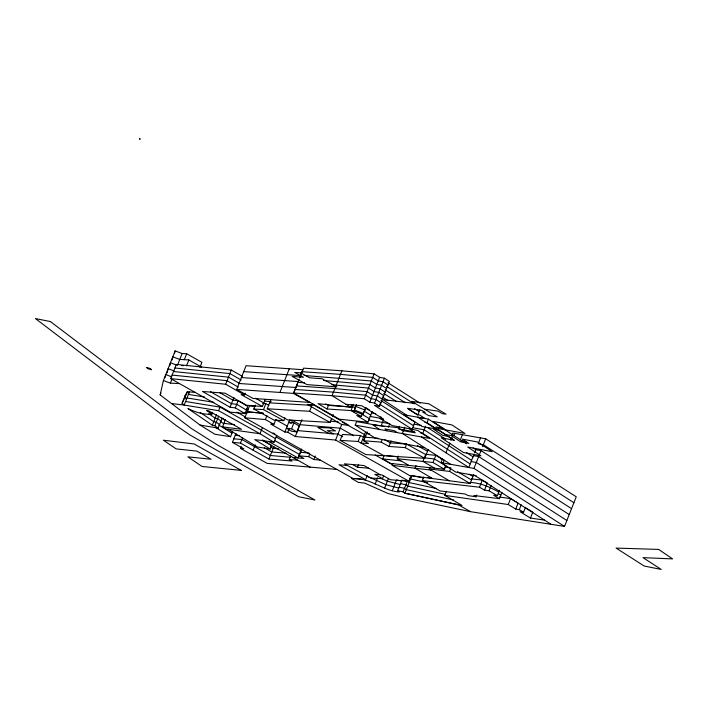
<?xml version="1.0" encoding="UTF-8"?>
<svg xmlns="http://www.w3.org/2000/svg" width="708" height="708" viewBox="0 0 708 708"><rect width="100%" height="100%" fill="white"/><g stroke="black" fill="none" stroke-linecap="round" stroke-linejoin="round"><path stroke-width="1.06" d="M351.69 404.516L350.637 407.18L318.007 403.675L327.034 408.994L354.212 410.782L356.434 404.604M354.212 410.782L355.735 406.383L364.965 410.047L364.301 410.932L365.355 408.268M232.675 431.376L230.56 436.712L214.94 434.278L199.966 425.021L160.158 394.949L163.406 380.532L175.133 350.911L182.115 353.522L186.673 353.761L201.913 362.354L199.957 367.293M165.061 377.7L165.752 374.612L171.743 376.842M167.168 372.806L168.097 368.682L174.088 370.921M169.752 365.85L170.442 362.761L176.434 364.992M172.097 359.93L172.787 356.841L179.77 359.443L188.85 359.921L201.603 367.116M174.672 352.973L175.133 350.911M160.158 394.949L160.937 392.975M219.56 392.524L232.852 400.117L238.136 400.79L247.827 406.481L245.012 413.587L230.25 412.136L170.699 378.647L176.327 364.425L231.286 370.027L242.561 376.452M163.406 380.532L170.389 383.143L171.956 379.187M177.425 365.372L182.115 353.522M184.328 359.682L186.673 353.761M186.505 365.841L188.85 359.921M276.828 435.154L274.014 442.261L260.013 433.747L218.595 410.675L184.168 405.065L182.089 403.286L184.036 398.347M186.514 399.144L184.434 397.356L185.602 394.4M189.443 391.736L184.168 405.065L171.858 403.569M222.029 418.331L218.153 428.11L214.834 425.782L212.338 425.234L187.903 408.516C195.266 412.127 203.462 414.888 211.931 414.153L212.63 412.375M170.699 378.647L225.657 384.249L231.286 370.027M212.338 425.234L216.559 414.569M218.595 410.675L220.002 407.118L261.42 430.199L275.421 438.703M214.834 425.782L218.701 416.012M236.684 389.409L293.431 393.4L309.768 402.427L253.057 398.436L236.684 389.409L246.065 365.709L302.812 369.709L300.466 375.629L243.72 371.638M265.226 399.365L262.411 406.472L246.579 405.241L225.1 393.197L202.497 391.489L230.038 407.224L233.906 397.454M262.482 427.535L260.013 433.747L225.781 428.906L222.533 426.889L225.348 419.782M230.038 407.224L235.321 407.897L238.136 400.79M262.411 406.472L241.118 394.613L244.446 394.949L245.145 393.17M241.313 446.695L240.614 448.474L243.782 448.748L232.436 442.376L235.95 433.491M401.94 480.059L397.719 490.724L399.312 492.033C382.869 490.777 369.965 477.564 353.204 478.599L244.871 417.773L249.508 405.923L254.915 406.392M284.961 417.693L283.793 420.658L274.049 420.083L253.774 409.029L255.331 405.082M232.436 442.376L240.463 443.075L242.57 437.739M253.774 409.029L263.518 409.605L265.863 403.684L268.757 405.259M331.636 418.481L330.07 422.428L287.696 419.933L267.252 408.781L270.766 399.896M253.145 450.2L255.261 444.863M244.871 417.773L265.376 419.561L266.943 415.614M279.934 392.427L289.315 368.735M411.507 475.413L409.162 481.334L335.61 440.04L295.316 436.526L287.767 432.287L284.873 432.039L270.686 424.074L273.916 424.358L275.872 419.419M228.109 429.252L257.455 447.005L270.235 449.031L271.642 445.474L262.509 439.934M293.431 393.4L298.909 379.577M372.178 411.552L367.956 422.216L339.318 419.207L293.749 393.029L299.024 379.7M299.732 377.922L300.785 375.258M301.139 374.364L303.599 368.142L341.893 370.806L374.125 373.859L379.63 377.337L384.417 378.187L389.409 381.462L379.559 406.339L374.444 405.33L412.136 429.269L417.809 430.517L429.473 438.402L355.204 425.136L356.611 421.587L380.037 425.835M240.463 443.075L268.925 459.058L273.854 446.615M284.873 432.039L289.572 420.189M287.767 432.287L288.944 429.331M291.28 423.402L292.457 420.446L289.519 420.189M291.572 428.818L293.917 422.888L299.157 425.986L296.811 431.907L291.59 431.243L286.359 428.154L291.572 428.818L296.811 431.907M295.316 436.526L301.909 419.738M268.925 459.058L292.032 461.067L289.253 459.51L290.661 455.952M267.252 408.781L309.626 411.286L311.582 406.348M312.75 403.383L311.971 405.365L269.598 402.861M301.484 449.058L297.971 457.943L268.624 441.465M270.235 449.031L254.712 439.615L262.739 440.597L292.97 457.51L303.874 458.465L299.183 455.828L301.643 449.615M341.893 370.806L332.043 395.684L293.749 393.029M327.034 408.994L328.441 405.436L355.62 407.233M299.183 455.828L308.679 456.66L309.732 453.996M308.679 456.66L313.812 459.536L315.219 455.987M332.415 416.508L333.194 414.534M335.61 440.04L341.814 424.242M353.451 404.383L350.991 410.596L361.266 416.525L362.319 413.861M428.26 449.438L424.738 458.324L365.886 454.58L340.141 440.367L342.486 434.446L360.478 435.544L363.452 437.19M350.637 407.18L332.043 395.684L364.275 398.746L374.125 373.859M352.549 411.481L355.522 411.596L362.894 414.49L363.947 411.826M362.894 414.49L366.027 407.374M364.275 398.746L369.78 402.215L379.63 377.337M340.141 440.367L358.133 441.465L360.478 435.544M379.559 406.339L374.567 403.064L384.417 378.187M367.443 432.57L365.328 432.446L361.107 443.111L368.505 443.544L363.647 440.748L367.16 431.862M352.69 464.554L357.452 467.289L358.629 464.333M380.931 400.56L414.95 422.163L412.136 429.269L392.241 425.588L380.205 418.578L380.913 416.808M381.099 426.03L383.559 419.809M452.014 435.013L452.793 433.039L485.697 438.783L576.25 496.804L564.524 526.425L470.581 511.68L408.047 498.512L388.037 493.503L364.593 483.068L358.39 482.413L351.469 478.378L365.602 479.688L367.169 475.732M363.647 440.748L381.178 442.137L382.231 439.464M388.303 427.243L389.71 423.694L368.664 419.968M424.358 457.837L434.402 458.952L445.907 465.749L444.5 469.298L390.657 463.43L382.736 458.917L384.143 455.368M381.178 442.137L388.975 446.438L391.09 441.102M375.143 484.113L377.603 477.891M399.551 426.243L398.489 428.906L414.322 431.809M383.656 475.679L382.479 478.635L374.798 474.369L381.931 474.926L390.453 479.705L409.162 481.334M404.799 427.207L402.33 433.429L450.669 464.333M432.464 478.52L409.764 475.661L392.232 465.324L392.94 463.545M384.55 488.246L388.418 478.475M408.967 465.457L397.268 458.74L398.33 456.076M419.879 409.728L417.764 415.056L408.569 409.215M388.975 446.438L405.215 447.642L406.622 444.084L426.145 454.766M392.303 490.671L396.524 480.006L401.533 480.98M470.2 463.944L422.791 433.367L425.605 426.26M454.332 440.323L427.012 422.703L428.42 419.145L417.835 417.207M446.403 491.405L444.836 495.361L462.032 505.45L404.905 493.219L403.091 491.865L407.312 481.21L403.011 480.29M416.038 465.545L414.985 468.209L392.232 465.324M425.411 455.173L422.95 461.395L397.268 458.74M476.785 495.025L476.077 496.804L467.953 495.556L465.262 494.025L439.942 490.927L422.287 480.617L423.694 477.068M429.96 467.174L429.252 468.953L449.235 480.741L470.112 483.52L473.625 474.634M434.464 468.077L422.95 461.395L432.995 462.51L435.809 455.394L442.889 459.58M550.55 523.982L474.723 475.404L455.802 472.103L441.066 462.66L442.633 458.704M445.969 452.775L449.837 443.004M450.89 440.332L453.005 435.004M441.066 462.66L443.093 463.005L444.261 460.05M454.032 435.367L454.819 433.393M460.439 439.65L462.395 434.712M449.235 480.741L432.517 478.546L414.985 468.209L431.216 470.112L429.252 468.953L449.607 471.413L450.66 468.749M474.068 454.164L468.793 467.492L421.384 436.916M474.652 452.686L475.829 449.722L481.006 450.624L571.56 508.654M478.174 443.801L480.52 437.88M443.093 463.005L473.971 468.395L481.006 450.624M482.573 446.677L485.697 438.783M422.287 480.617L479.52 487.228L482.334 480.121L471.537 478.874M479.52 487.228L484.529 490.131L487.343 483.024L483.166 480.608M484.529 490.131L489.024 490.803L491.14 485.476M501.901 492.449L499.432 498.671L493.635 495.228L497.361 495.671L499.467 490.343M508.247 504.538L510.592 498.618L518.088 503.167L515.743 509.087L508.247 504.538L444.836 495.361M515.743 509.087L519.3 509.68L521.256 504.742M544.479 520.097L530.478 518.07L520.097 511.725L523.531 512.229L525.486 507.3M530.478 518.07L532.823 512.141L526.212 508.105M184.434 397.356L187.178 391.604M182.089 403.286L187.567 391.763L194.957 392.347M382.709 478.652L370.718 478.077L344.389 463.829L363.965 465.537L380.444 474.794M181.46 365.576L183.478 365.682M170.389 383.143L179.469 383.612M262.615 403.489L265.863 403.684M363.921 436.004L366.036 436.128M362.514 439.553L364.629 439.686M302.192 371.7L340.486 374.355L372.718 377.417L378.222 380.895L383.01 381.745L388.002 385.019M304.068 375.479L371.311 380.975L376.815 384.444L381.603 385.294L386.595 388.568M323.45 380.479L369.903 384.524L375.408 388.002L380.196 388.851L385.187 392.126M241.375 377.559L298.121 381.55M297.971 382.364L304.537 382.816M331.884 384.718L368.496 388.081L374.001 391.559L378.789 392.409L383.78 395.675M296.564 385.913L334.857 388.577L367.089 391.63L372.594 395.108L377.382 395.958L382.373 399.232M239.03 383.479L295.776 387.48M295.156 389.471L333.45 392.126L365.682 395.188L371.187 398.666L375.975 399.516L380.966 402.79M406.622 444.084L390.382 442.881L384.32 439.535M366.461 433.641L369.744 433.898M365.054 437.199L378.205 438.234M357.452 467.289L368.664 468.183M264.774 401.117L271.27 401.684M247.163 411.844L263.385 413.251L247.216 411.852M330.618 421.216L338.238 421.888M299.962 424.676L340.3 428.19L353.673 435.703M297.661 430.606L329.238 433.358M331.415 433.544L337.955 434.119L342.725 436.801M235.251 435.27L239.26 435.615M233.844 438.818L241.871 439.518L270.332 455.501L290.138 457.226M278.651 448.872L273.146 448.394L270.359 446.828M300.59 452.279L309.033 453.014M286.041 453.191L271.739 451.943L264.314 447.775M313.812 459.536L320.264 460.103M289.253 459.51L297.864 460.262M347.327 465.483L339.026 464.758L365.602 479.688M336.911 469.448L267.155 463.377L240.614 448.474M345.973 404.295L361.761 405.755L383.621 419.109L380.205 418.578M174.92 367.983L229.879 373.585L241.154 380.001M173.513 371.532L228.472 377.143L239.746 383.559M172.106 375.09L227.064 380.692L238.339 387.117M386.285 455.589L398.064 456.837M382.736 458.917L400.94 460.846M425.765 454.279L435.809 455.394M472.944 475.316L476.183 475.696M428.013 477.564L431.252 477.935M470.13 482.431C480.537 482.936 489.874 486.98 498.768 492.122M440.969 459.191L443.111 459.457M444.58 467.085L451.014 467.855M415.322 403.507L382.771 399.569L406.817 415.304L425.074 418.499L419.711 415.056L417.375 414.649L407.454 408.286L421.915 410.436L425.189 412.437L422.826 412.091L428.561 415.596L437.296 416.888L411.773 401.365L428.906 403.808L446.049 414.18L442.288 413.64L438.172 411.144L424.791 409.242M499.432 498.671L473.909 495.529L476.077 496.804M223.94 423.34L234.481 424.667M222.533 426.889L241.499 429.287L208.594 410.808L206.674 410.525L211.931 414.153M293.917 422.888L288.705 422.225L290.448 423.26M351.469 478.378L353.204 478.599M499.662 497.034L510.592 498.618M262.739 440.597L274.014 442.261M199.966 425.021L218.153 428.11M188.39 394.4L204.523 397.029M186.983 397.958L213.878 402.339M185.576 401.507L220.002 407.118M382.125 426.207L384.187 426.552M406.817 415.304L403.887 414.791L422.207 426.543L436.031 428.968L417.711 417.216M461.112 440.827L466.448 441.757M479.21 443.978L483.352 444.704L573.905 502.733M473.484 455.651L478.661 456.554L569.214 514.574M471.139 461.572L476.316 462.474L566.869 520.504M369.78 402.215L374.567 403.064M371.479 412.853L375.736 413.631M370.072 416.41L381.78 418.534M424.897 422.313L427.012 422.703M443.19 428.313L435.898 426.977L438.332 428.561L464.944 433.455L451.89 424.924L432.553 421.366L445.615 429.898M413.968 424.119L421.375 425.481M412.56 427.676L424.198 429.809L471.608 460.386M420.676 432.977L422.791 433.367M424.676 447.713L375.16 438.146L355.204 425.136M400.126 484.538L387.365 481.139L380.78 478.245M398.719 488.095L385.957 484.697L367.01 476.13M400.533 483.617L405.905 484.759L407.719 486.113L445.341 494.334M399.126 487.175L404.498 488.316L406.312 489.662L453.616 499.998M397.719 490.724L403.091 491.865M423.765 478.033L411.941 475.449L404.905 493.219L458.66 504.963L470.581 511.68M427.729 482.759L410.534 478.997L409.321 478.104M436.004 488.431L409.127 482.555L407.312 481.21M361.266 416.525L356.717 415.516L367.956 422.216M354.327 409.932L363.558 413.596M309.626 411.286L330.07 422.428M263.518 409.605L283.793 420.658M417.322 445.615L427.552 451.217M405.215 447.642L424.738 458.324M358.133 441.465L383.878 455.678M255.482 398.277L263.819 402.914M246.384 408.799L248.304 409.87M244.977 412.357L246.897 413.428M236.826 412.153L245.49 416.985M342.592 422.26L364.558 434.597M375.205 455.032L392.4 464.687M292.404 420.437L300.006 424.685M275.872 419.747L287.218 426.119M265.376 419.561L273.916 424.358M276.173 437.013L300.785 450.837M274.766 440.571L299.378 454.394M292.97 457.51L310.086 467.112M225.657 384.249L244.446 394.949M210.55 391.736L231.445 403.675L236.729 404.339L246.419 410.029M430.623 469.758L431.225 470.112M489.024 490.803L497.361 495.671M325.733 403.843L328.441 405.436M235.321 407.897L245.012 413.587M469.192 474.21L472.926 476.404M457.536 471.714L471.519 479.962M449.607 471.413L470.112 483.52M432.995 462.51L444.5 469.298M498.361 493.644L500.839 495.122M366.558 408.206L369.364 409.879M364.213 411.198L370.771 415.109M361.868 414.198L369.364 418.658M519.3 509.68L523.531 512.229M273.093 432.88L274.961 434.013M221.675 417.941L225.418 420.26M220.268 421.499L224.011 423.818M218.861 425.057L231.967 433.154M215.577 427.446L230.56 436.712M387.966 382.789L420.145 403.224M386.559 386.347L414.145 403.861M385.152 389.896L405.383 402.746M414.578 408.587L419.171 411.498M383.745 393.453L396.622 401.631M382.338 397.002L387.86 400.507M379.523 404.118L413.543 425.72M473.971 468.395L564.524 526.425M397.082 432.464L394.498 430.8L384.957 428.889L386.895 430.8M428.42 419.145L466.696 443.836M473.086 447.96L475.829 449.722M427.428 427.428L445.633 439.172M466.616 452.713L473.015 456.828M379.692 429.588L372.55 424.729L397.825 427.703L402.286 430.579L415.286 432.8L409.516 428.783M208.816 413.791L215.152 418.127L217.648 418.676L220.967 420.995M200.169 412.392L213.745 421.685L216.241 422.234L219.56 424.552M187.47 392.028L188.859 393.214M139.441 138.777L140.096 139.078L139.441 138.777M658.644 549.417L616.075 548.089L644.192 566.028L661.219 569.436L643.014 557.647L672.6 558.895L658.644 549.417M330.105 427.942L317.786 427.473L329.211 433.632L333.433 433.88L327.317 430.588L335.468 430.942L330.105 427.942M300.696 372.868L294.758 372.417L303.466 377.249L292.147 376.391L306.945 384.603L336.831 386.878L322.193 378.753L309.617 377.798L300.696 372.868M241.189 470.377L202.037 466.475L187.868 456.846L211.099 459.244L196.859 451.129L176.159 448.89L163.398 440.217L194.142 443.96L241.189 470.377M314.016 405.047L307.334 404.33L341.566 424.49L348.902 425.393L314.016 405.047M439.066 430.252L433.561 429.207L442.942 435.42L448.323 436.447L453.996 440.208L441.261 437.783L463.386 452.456L480.918 455.793L467.687 447.014L492.104 451.669L477.519 441.996L462.324 439.102L468.82 443.412L460.749 441.872L451.297 435.606L445.465 434.5L439.066 430.252M50.427 321.565L35.4 318.556L177.106 426.216L190.24 435.163L298.732 496.759L314.927 500.007L217.807 445.19L191.47 428.552L50.427 321.565M150.273 368.496L146.591 367.452L147.937 368.735L151.618 369.78L150.273 368.496"/></g></svg>
